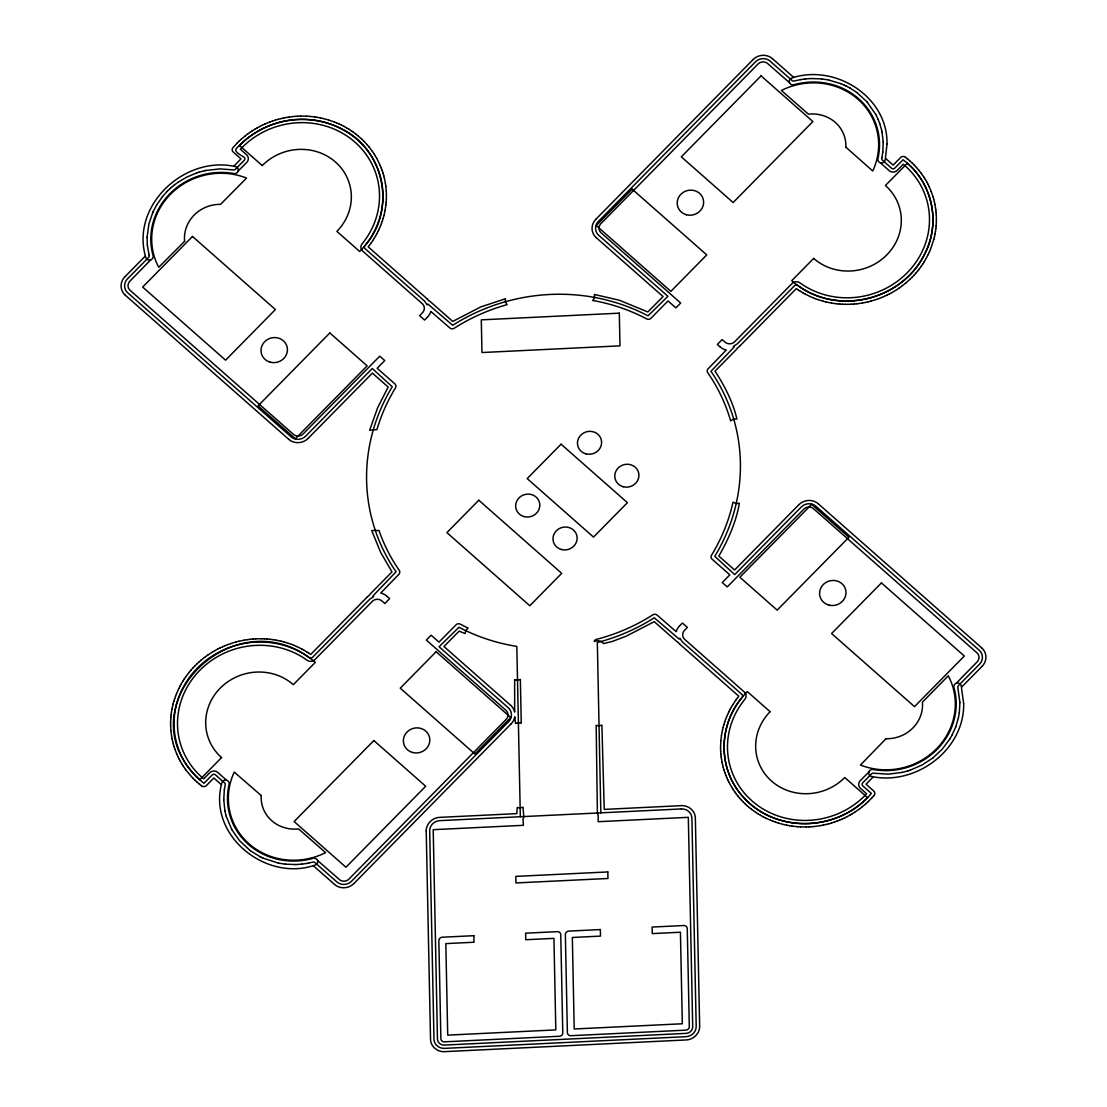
<?xml version="1.0" encoding="UTF-8"?>
<svg xmlns="http://www.w3.org/2000/svg" width="1107" height="1107" viewBox="0 0 1107 1107"><rect width="100%" height="100%" fill="white"/><g stroke="black" fill="none" stroke-linecap="round" stroke-linejoin="round"><path stroke-width="1.5" d="M147.106 237.23L147.328 245.007M170.616 722.567L170.686 720.02M386.343 199.592L386.412 197.032M720.588 746.049L720.837 740.804M936.384 220.514L936.135 225.773M147.106 237.216L148.892 223.932L152.904 212.157M170.699 719.868L170.865 717.322M386.163 202.277L386.329 199.73M170.879 717.184L171.128 714.624M385.9 204.975L386.149 202.429M720.851 740.666L721.46 735.435M935.872 228.457L936.121 225.911M882.819 152.116L883.206 142.097M224.334 789.858L223.752 799.877M882.805 152.129L881.919 157.651M959.34 712.534L959.907 702.53M171.156 714.485L171.488 711.939M385.873 205.113L385.084 210.33M935.512 231.142L935.844 228.595M224.334 789.844L225.205 784.877A2.311 2.172 -15.4 0 0 224.541 782.884L215.422 774.831A2.311 2.172 -15.4 0 0 212.157 774.997L203.965 783.313C119.431 713.711 228.623 598.61 309.323 657.669A2.311 2.172 -15.4 0 0 312.437 657.406L369.696 599.247L373.696 596.673L372.907 595.981L396.057 571.779A187.692 176.483 -15.4 0 1 392.238 386.744L372.284 368.493L305.726 436.089C301.976 440.046 295.126 440.517 291.044 436.808L127.748 292.815C123.569 289.384 123.583 282.548 127.457 278.909L148.573 257.461A2.311 2.172 -15.4 0 0 149.141 255.413L149.002 254.873M959.34 712.562L958.358 718.069M171.516 711.801L171.945 709.269M721.487 735.297L722.456 730.094M935.055 233.812L935.484 231.28M171.972 709.13L172.484 706.612M384.544 212.987L385.056 210.468M934.516 236.469L935.028 233.951M881.919 157.664L881.795 158.218A2.311 2.172 -15.4 0 0 882.459 160.211L891.578 168.25A2.311 2.172 -15.4 0 0 894.843 168.098L903.035 159.768C931.554 180.289 941.393 222.023 925.065 253.268C903.686 299.499 838.386 316.076 797.677 285.412A2.311 2.172 -15.4 0 0 794.563 285.689L737.304 343.848L733.304 346.408L734.093 347.1L710.943 371.302A187.692 176.483 -15.4 0 1 714.762 556.337L734.716 574.602L801.274 506.992C805.024 503.035 811.874 502.578 815.956 506.286L979.252 650.266C983.403 653.683 983.417 660.492 979.584 664.145L958.427 685.62A2.311 2.172 -15.4 0 0 957.859 687.668L959.907 702.502M958.358 718.083L955.798 726.718M172.512 706.474L173.121 703.969M383.908 215.63L384.516 213.125M722.484 729.956L723.092 727.451M933.879 239.126L934.488 236.621M173.162 703.831L173.841 701.34M383.188 218.259L383.866 215.768M723.134 727.313L723.812 724.822M933.838 239.264L930.447 249.49M173.882 701.201L174.657 698.738M382.372 220.86L383.147 218.397M723.853 724.684L724.628 722.221M174.712 698.6L175.556 696.151M381.472 223.448L382.316 220.999M724.684 722.082L725.528 719.633M955.798 726.746L952.089 735.02M175.612 696.012L176.553 693.591M380.476 226.008L381.417 223.586M725.583 719.508L726.524 717.087M238.143 171.059L246.847 162.342A5.77 5.424 -15.4 0 0 246.695 154.869L240.385 149.307L241.949 147.66A80.271 75.484 -15.4 0 1 352.095 139.759A80.271 75.484 -15.4 0 1 362.363 243.526A8.358 7.86 -15.4 0 0 362.086 243.844A5.77 5.424 -15.4 0 0 362.543 250.971L422.694 304.051A6.933 6.517 -15.4 0 1 422.86 312.34L419.622 315.675L424.604 320.061L427.371 317.252M868.857 772.022L860.153 780.739A5.77 5.424 -15.4 0 0 860.305 788.212L866.615 793.774L865.051 795.421A80.271 75.484 -15.4 0 1 754.905 803.322A80.271 75.484 -15.4 0 1 744.637 699.569A8.358 7.86 -15.4 0 0 744.914 699.237A5.77 5.424 -15.4 0 0 744.457 692.124L684.306 639.03A6.933 6.517 -15.4 0 1 684.14 630.741L687.378 627.406L682.396 623.02L679.629 625.842M176.608 693.466L178.794 688.582M379.397 228.526L380.421 226.132M726.579 716.949L727.603 714.555M929.368 252.022L930.392 249.629M152.918 212.143L156.585 205.072M378.234 231.017L379.341 228.665M928.206 254.513L929.313 252.147M727.659 714.43L728.766 712.064M376.989 233.48L378.179 231.155M178.85 688.443L180.04 686.119M928.15 254.638L924.22 261.764M728.821 711.939L730.011 709.601M952.089 735.034L949.82 738.992M375.66 235.902L376.92 233.605M180.109 685.994L181.368 683.697M730.08 709.476L731.34 707.179M374.249 238.282L375.591 236.026M181.437 683.572L182.78 681.317M731.409 707.055L732.751 704.799M156.599 205.058L162.508 196.576M949.806 739.019L942.237 749.148L932.91 757.908M372.755 240.62L374.166 238.406M182.863 681.192L184.274 678.978M922.726 264.103L924.137 261.889M732.834 704.675L735.809 700.178M371.191 242.917L372.672 240.745M184.357 678.854L185.838 676.681M921.162 266.4L922.643 264.227M369.544 245.159L371.108 243.028M185.921 676.571L189.2 672.24M919.516 268.641L921.079 266.524M735.892 700.053L737.456 697.922M369.447 245.284L368.202 246.875L426.984 298.724M917.8 270.841L919.419 268.766M737.553 697.811L738.798 696.206L680.016 644.371M162.521 196.562L167.143 191.4M189.297 672.129L190.999 670.095M916.001 272.986L917.703 270.952M873.88 795.642L874.156 795.296A3.459 3.252 -15.4 0 0 873.88 791.118L866.034 784.199L873.34 776.768M592.868 300.481L592.937 300.398A7.514 7.057 -15.4 0 0 594.334 294.434L619.436 300.26L647.858 311.98L663.038 296.551L596.313 237.714M124.814 276.875L124.205 277.566A5.77 5.424 -15.4 0 0 123.929 277.912L123.403 278.618A5.77 5.424 -15.4 0 0 123.154 278.992L122.711 279.739A5.77 5.424 -15.4 0 0 122.503 280.126L122.13 280.929A5.77 5.424 -15.4 0 0 121.964 281.33L121.687 282.147A5.77 5.424 -15.4 0 0 121.562 282.562L121.355 283.406A5.77 5.424 -15.4 0 0 121.272 283.821L121.161 284.679A5.77 5.424 -15.4 0 0 121.133 285.108L121.106 285.966A5.77 5.424 -15.4 0 0 121.106 286.395L121.175 287.239A5.77 5.424 -15.4 0 0 121.23 287.668L121.369 288.512A5.77 5.424 -15.4 0 0 121.466 288.927L121.701 289.743A5.77 5.424 -15.4 0 0 121.853 290.145L122.171 290.933A5.77 5.424 -15.4 0 0 122.351 291.321L122.752 292.068A5.77 5.424 -15.4 0 0 122.974 292.442L123.444 293.147A5.77 5.424 -15.4 0 0 123.707 293.493L124.261 294.158A5.77 5.424 -15.4 0 0 124.551 294.476L125.188 295.099M427.523 317.086L428.132 316.408A5.77 5.424 -15.4 0 0 428.423 316.062L428.935 315.343A5.77 5.424 -15.4 0 0 429.184 314.983L429.627 314.222A5.77 5.424 -15.4 0 0 429.834 313.835L430.208 313.046A5.77 5.424 -15.4 0 0 430.374 312.631L430.665 311.814A5.77 5.424 -15.4 0 0 430.789 311.399L449.912 328.004A3.459 3.252 -15.4 0 0 454.188 328.253L454.59 328.004A184.177 173.176 -15.4 0 1 507.158 304.633A7.514 7.057 -15.4 0 1 505.442 298.738L480.687 306.957L452.749 321.431L430.332 301.658A3.459 3.252 -15.4 0 0 429.198 301.007L428.976 300.952A6.172 5.812 -15.4 0 0 428.63 300.467L428.077 299.803A5.77 5.424 -15.4 0 0 427.786 299.485L427.15 298.862M191.096 669.984L192.867 668.019M595.774 219.352L595.165 220.03A5.77 5.424 -15.4 0 0 594.888 220.376L594.362 221.096A5.77 5.424 -15.4 0 0 594.127 221.455L593.67 222.216A5.77 5.424 -15.4 0 0 593.463 222.604L593.103 223.393A5.77 5.424 -15.4 0 0 592.937 223.808L592.646 224.624A5.77 5.424 -15.4 0 0 592.522 225.039L592.314 225.883A5.77 5.424 -15.4 0 0 592.245 226.298L592.12 227.156A5.77 5.424 -15.4 0 0 592.093 227.585L592.065 228.443A5.77 5.424 -15.4 0 0 592.079 228.858L592.134 229.716A5.77 5.424 -15.4 0 0 592.19 230.145L592.342 230.976A5.77 5.424 -15.4 0 0 592.439 231.391L592.674 232.221A5.77 5.424 -15.4 0 0 592.812 232.622L593.131 233.411A5.77 5.424 -15.4 0 0 593.31 233.798L593.712 234.546A5.77 5.424 -15.4 0 0 593.933 234.919L594.417 235.625A5.77 5.424 -15.4 0 0 594.667 235.971L595.22 236.635A5.77 5.424 -15.4 0 0 595.524 236.953L596.161 237.576M511.226 723.729L511.835 723.051A5.77 5.424 -15.4 0 0 512.112 722.705L512.638 721.999A5.77 5.424 -15.4 0 0 512.873 721.626L513.33 720.865A5.77 5.424 -15.4 0 0 513.537 720.477L513.897 719.688A5.77 5.424 -15.4 0 0 514.063 719.287L514.354 718.471A5.77 5.424 -15.4 0 0 514.478 718.056L514.686 717.211A5.77 5.424 -15.4 0 0 514.755 716.783L515.544 723.508A7.514 7.057 -15.4 0 1 521.259 723.231L520.359 679.352A7.514 7.057 -15.4 0 1 514.644 679.629L514.658 712.105A5.77 5.424 -15.4 0 0 514.561 711.69L514.326 710.874A5.77 5.424 -15.4 0 0 514.188 710.473L513.869 709.684A5.77 5.424 -15.4 0 0 513.69 709.296L513.288 708.535A5.77 5.424 -15.4 0 0 513.067 708.176L512.583 707.456A5.77 5.424 -15.4 0 0 512.333 707.11L511.78 706.46A5.77 5.424 -15.4 0 0 511.476 706.141L510.839 705.519M914.133 275.076L915.904 273.097M679.477 626.009L678.868 626.687A5.77 5.424 -15.4 0 0 678.577 627.032L678.065 627.738A5.77 5.424 -15.4 0 0 677.816 628.112L677.373 628.873A5.77 5.424 -15.4 0 0 677.166 629.26L676.792 630.049A5.77 5.424 -15.4 0 0 676.626 630.45L676.335 631.267A5.77 5.424 -15.4 0 0 676.211 631.682L657.088 615.077A3.459 3.252 -15.4 0 0 652.812 614.828L652.41 615.091A184.232 173.232 -15.4 0 1 599.814 638.462L596.479 639.362A3.459 3.252 -15.4 0 0 594.099 641.437L594.431 641.41A7.514 7.057 -15.4 0 1 603.564 643.582L612.282 641.451L626.368 636.096L654.251 621.664L676.668 641.423A3.459 3.252 -15.4 0 0 677.802 642.088L678.024 642.143A6.172 5.812 -15.4 0 0 678.37 642.627L678.923 643.278A5.77 5.424 -15.4 0 0 679.214 643.596L679.85 644.219M982.186 666.206L982.795 665.528A5.77 5.424 -15.4 0 0 983.071 665.182L983.597 664.463A5.77 5.424 -15.4 0 0 983.846 664.103L984.289 663.342A5.77 5.424 -15.4 0 0 984.497 662.955L984.87 662.166A5.77 5.424 -15.4 0 0 985.036 661.765L985.313 660.934A5.77 5.424 -15.4 0 0 985.438 660.519L985.645 659.689A5.77 5.424 -15.4 0 0 985.728 659.26L985.839 658.402A5.77 5.424 -15.4 0 0 985.867 657.987L985.894 657.129A5.77 5.424 -15.4 0 0 985.894 656.7L985.825 655.842A5.77 5.424 -15.4 0 0 985.77 655.427L985.631 654.583A5.77 5.424 -15.4 0 0 985.534 654.168L985.299 653.351A5.77 5.424 -15.4 0 0 985.147 652.95L984.829 652.148A5.77 5.424 -15.4 0 0 984.649 651.76L984.248 651.013A5.77 5.424 -15.4 0 0 984.026 650.639L983.556 649.934A5.77 5.424 -15.4 0 0 983.293 649.588L982.739 648.923A5.77 5.424 -15.4 0 0 982.449 648.619L981.812 647.996M872.012 797.732L873.783 795.753M236.926 143.329L232.885 147.743A3.459 3.252 -15.4 0 0 233.12 151.963L240.966 158.896L233.66 166.313M192.964 667.908L194.804 665.985M912.196 277.11L914.036 275.186M871.915 797.829L868.068 801.731M124.966 276.708L145.404 255.952M308.216 438.289L372.381 373.114L388.17 387.035L377.639 407.694L369.627 430.319L376.92 429.599A184.232 173.232 -15.4 0 1 395.213 388.308L395.462 387.92A3.459 3.252 -15.4 0 0 394.895 383.894L377.155 368.257L384.738 360.564L379.756 356.177L302.723 434.373A6.933 6.517 -15.4 0 1 293.964 434.802L129.657 289.909A6.933 6.517 -15.4 0 1 129.477 281.621L150.732 259.854M595.94 219.186L752.968 59.681M367.206 597.047L310.68 654.472L309.019 653.338M739.794 346.034L796.32 288.609L797.981 289.743M354.032 883.414L511.06 723.895M798.784 504.792L734.619 569.98L718.83 556.06C728.254 539.939 736.57 520.636 739.338 503.256A7.514 7.057 -15.4 0 1 733.097 502.163L732.709 503.477A184.232 173.232 -15.4 0 1 711.787 554.773L711.538 555.174A3.459 3.252 -15.4 0 0 712.105 559.201L729.845 574.837L722.262 582.531L727.244 586.918L804.277 508.708A6.933 6.517 -15.4 0 1 813.036 508.293L977.343 653.172A6.933 6.517 -15.4 0 1 977.523 661.46L956.268 683.227M961.596 687.129L982.034 666.372M167.157 191.386L169.648 188.965M237.023 143.218L238.932 141.35M194.901 665.874L196.797 664.006M910.203 279.075L912.099 277.207M239.029 141.253L240.994 139.44M308.05 438.441L307.372 439.064A5.77 5.424 -15.4 0 1 307.026 439.354L306.321 439.908A5.77 5.424 -15.4 0 1 305.947 440.157L305.172 440.641A5.77 5.424 -15.4 0 1 304.785 440.863L303.982 441.264A5.77 5.424 -15.4 0 1 303.567 441.444L302.723 441.776A5.77 5.424 -15.4 0 1 302.294 441.914L301.422 442.177A5.77 5.424 -15.4 0 1 300.979 442.274L300.08 442.44A5.77 5.424 -15.4 0 1 299.637 442.509L298.738 442.592A5.77 5.424 -15.4 0 1 298.281 442.62L297.382 442.62A5.77 5.424 -15.4 0 1 296.939 442.592L296.039 442.509A5.77 5.424 -15.4 0 1 295.597 442.454L294.711 442.288A5.77 5.424 -15.4 0 1 294.282 442.191L293.424 441.942A5.77 5.424 -15.4 0 1 292.995 441.79L292.179 441.472A5.77 5.424 -15.4 0 1 291.778 441.292L290.989 440.877A5.77 5.424 -15.4 0 1 290.615 440.669L289.882 440.185A5.77 5.424 -15.4 0 1 289.522 439.936L288.816 439.382M753.134 59.529L753.812 58.892A5.77 5.424 -15.4 0 1 754.144 58.616L754.863 58.062A5.77 5.424 -15.4 0 1 755.237 57.813L755.998 57.329A5.77 5.424 -15.4 0 1 756.399 57.107L757.202 56.706A5.77 5.424 -15.4 0 1 757.617 56.526L758.461 56.194A5.77 5.424 -15.4 0 1 758.89 56.042L759.762 55.793A5.77 5.424 -15.4 0 1 760.205 55.696L761.09 55.516A5.77 5.424 -15.4 0 1 761.547 55.461L762.446 55.378A5.77 5.424 -15.4 0 1 762.889 55.35L763.802 55.35A5.77 5.424 -15.4 0 1 764.245 55.364L765.145 55.447A5.77 5.424 -15.4 0 1 765.587 55.516L766.473 55.682A5.77 5.424 -15.4 0 1 766.902 55.779L767.76 56.028A5.77 5.424 -15.4 0 1 768.175 56.18L769.005 56.499A5.77 5.424 -15.4 0 1 769.407 56.678L770.181 57.08A5.77 5.424 -15.4 0 1 770.569 57.301L771.302 57.772A5.77 5.424 -15.4 0 1 771.662 58.034L772.354 58.588M196.908 663.909L198.873 662.097M367.372 596.894L368.05 596.272A5.77 5.424 -15.4 0 1 368.396 595.981L369.101 595.441A6.172 5.812 -15.4 0 1 369.627 595.096L369.696 594.888A3.459 3.252 -15.4 0 1 370.416 593.795L391.975 571.89L380.587 552.241L371.689 530.488L378.995 530.502A184.232 173.232 -15.4 0 0 398.963 569.925L399.226 570.299A3.459 3.252 -15.4 0 1 398.824 574.381L380.711 593.048A5.77 5.424 -15.4 0 1 381.14 593.158L381.998 593.407A5.77 5.424 -15.4 0 1 382.413 593.546L383.243 593.878A5.77 5.424 -15.4 0 1 383.645 594.058L384.433 594.459A5.77 5.424 -15.4 0 1 384.807 594.68L385.54 595.151A5.77 5.424 -15.4 0 1 385.9 595.4L386.606 595.967M739.628 346.187L738.95 346.823A5.77 5.424 -15.4 0 1 738.604 347.1L737.899 347.653A6.172 5.812 -15.4 0 1 737.373 347.999L737.304 348.193A3.459 3.252 -15.4 0 1 736.584 349.3L715.025 371.191C724.587 385.651 733.388 403.114 736.875 419.055A7.514 7.057 -15.4 0 0 730.703 420.854L730.094 419.055A184.232 173.232 -15.4 0 0 708.037 373.156L707.774 372.782A3.459 3.252 -15.4 0 1 708.176 368.714L726.289 350.033A5.77 5.424 -15.4 0 1 725.86 349.937L725.002 349.687A5.77 5.424 -15.4 0 1 724.587 349.535L723.757 349.217A5.77 5.424 -15.4 0 1 723.355 349.037L722.567 348.636A5.77 5.424 -15.4 0 1 722.193 348.414L721.46 347.944A5.77 5.424 -15.4 0 1 721.1 347.681L720.394 347.128M910.092 279.185L905.996 282.839M353.866 883.566L353.188 884.189A5.77 5.424 -15.4 0 1 352.856 884.479L352.137 885.019A5.77 5.424 -15.4 0 1 351.763 885.282L351.002 885.752A5.77 5.424 -15.4 0 1 350.601 885.974L349.798 886.389A5.77 5.424 -15.4 0 1 349.383 886.569L348.539 886.901A5.77 5.424 -15.4 0 1 348.11 887.039L347.238 887.288A5.77 5.424 -15.4 0 1 346.795 887.399L345.91 887.565A5.77 5.424 -15.4 0 1 345.453 887.634L344.554 887.717A5.77 5.424 -15.4 0 1 344.111 887.731L343.198 887.731A5.77 5.424 -15.4 0 1 342.755 887.717L341.855 887.634A5.77 5.424 -15.4 0 1 341.413 887.579L340.527 887.413A5.77 5.424 -15.4 0 1 340.098 887.302L339.24 887.053A5.77 5.424 -15.4 0 1 338.825 886.915L337.995 886.582A5.77 5.424 -15.4 0 1 337.593 886.403L336.819 886.001A5.77 5.424 -15.4 0 1 336.431 885.78L335.698 885.309A5.77 5.424 -15.4 0 1 335.338 885.06L334.646 884.493M798.95 504.64L799.628 504.017A5.77 5.424 -15.4 0 1 799.974 503.727L800.679 503.187A5.77 5.424 -15.4 0 1 801.053 502.924L801.828 502.453A5.77 5.424 -15.4 0 1 802.215 502.232L803.018 501.831A5.77 5.424 -15.4 0 1 803.433 501.637L804.277 501.305A5.77 5.424 -15.4 0 1 804.706 501.167L805.578 500.918A5.77 5.424 -15.4 0 1 806.021 500.807L806.92 500.641A5.77 5.424 -15.4 0 1 807.363 500.585L808.262 500.489A5.77 5.424 -15.4 0 1 808.719 500.475L809.618 500.475A5.77 5.424 -15.4 0 1 810.061 500.489L810.961 500.572A5.77 5.424 -15.4 0 1 811.403 500.641L812.289 500.793A5.77 5.424 -15.4 0 1 812.718 500.904L813.576 501.153A5.77 5.424 -15.4 0 1 814.005 501.291L814.821 501.623A5.77 5.424 -15.4 0 1 815.222 501.803L816.011 502.204A5.77 5.424 -15.4 0 1 816.385 502.426L817.118 502.896A5.77 5.424 -15.4 0 1 817.478 503.145L818.184 503.713M866.006 803.64L867.971 801.828M169.662 188.951L171.391 187.415M241.105 139.344L245.311 135.815M198.983 662L201.004 660.242M865.895 803.737L861.689 807.28M171.405 187.401L174.09 185.187M201.114 660.146L203.19 658.471M905.886 282.935L901.568 286.339M174.103 185.173L177.853 182.406M932.897 757.921L922.131 764.979L910.258 770.154M245.422 135.718L247.553 134.099M203.301 658.374L205.432 656.755M859.447 808.996L861.578 807.363M247.677 134.002L249.864 132.453M205.556 656.659L207.742 655.095M899.258 287.986L901.444 286.422M859.323 809.079L854.784 812.22M177.867 182.392L186.958 177.009L196.742 172.927M249.988 132.37L252.216 130.875M207.867 655.012L212.502 652.023M896.905 289.564L899.133 288.069M252.341 130.792L254.624 129.367M896.781 289.647L892.048 292.497M852.376 813.714L854.659 812.289M254.748 129.298L257.087 127.942M212.627 651.94L214.952 650.598M849.913 815.153L852.252 813.797M257.211 127.872L259.578 126.585M215.09 650.515L217.456 649.242M889.544 293.853L891.91 292.566M847.422 816.496L849.789 815.222M259.716 126.516L262.124 125.312M886.998 295.126L889.405 293.922M217.595 649.172L220.002 647.955M844.876 817.782L847.284 816.565M262.262 125.243L264.711 124.109M884.41 296.33L886.859 295.195M220.141 647.899L222.59 646.765M842.289 818.972L844.738 817.852M264.85 124.053L269.983 121.95M881.795 297.451L884.272 296.385M222.728 646.696L225.205 645.644M839.673 820.093L842.15 819.042M879.138 298.489L881.656 297.506M225.344 645.589L227.862 644.606M837.017 821.131L839.535 820.149M270.122 121.895L272.668 120.995M876.453 299.444L879 298.544M228 644.551L230.547 643.651M834.332 822.1L836.878 821.186M196.769 172.927L198.997 172.208M910.231 770.168L908.003 770.873M272.82 120.94L275.394 120.123M876.301 299.485L870.988 301.104M230.699 643.596L236.012 641.977M831.606 822.971L834.18 822.141M199.011 172.208L204.712 170.713M907.989 770.887L902.288 772.382M275.532 120.082L278.134 119.335M828.866 823.76L831.468 823.013M278.272 119.293L280.901 118.629M868.234 301.81L870.849 301.146M236.151 641.935L238.766 641.271M826.099 824.466L828.728 823.802M281.04 118.587L283.683 118.006M865.439 302.432L868.082 301.851M238.918 641.244L244.356 640.123M823.317 825.089L825.96 824.494M204.726 170.699L205.86 170.464M308.742 863.031L312.769 862.09A2.311 2.172 -15.4 0 1 314.914 862.561L336.86 881.933C340.942 885.628 347.792 885.171 351.542 881.214L508.583 721.709C512.43 718.083 512.458 711.261 508.334 707.83L439.078 646.765L458.962 627.254A187.692 176.483 -15.4 0 0 513.427 645.838L516.817 646.405L520.332 816.731M902.274 772.382L888.271 774.153L873.644 773.212A2.311 2.172 -15.4 0 0 871.527 773.904L862.754 782.815A2.311 2.172 -15.4 0 0 862.823 785.887L871.334 793.401C840.725 830.942 776.865 834.498 744.015 797.87C717.848 771.039 717.945 725.376 742.133 697.382A2.311 2.172 -15.4 0 0 741.939 694.435L682.396 641.935L679.823 638.227L679.061 639.002L654.265 617.789A187.692 176.483 -15.4 0 1 600.686 641.603L597.323 642.503L600.838 812.842M205.874 170.464L219.906 168.901L233.356 169.883A2.311 2.172 -15.4 0 0 235.473 169.191L244.246 160.28A2.311 2.172 -15.4 0 0 244.177 157.194C229.536 149.141 237.216 148.975 243.388 141.724C247.428 138.112 251.815 134.888 256.45 132.093C265.057 126.904 274.536 123.209 284.361 121.189C303.816 117.148 324.697 119.847 342.243 129.256C384.669 149.666 396.472 210.731 364.867 245.699A2.311 2.172 -15.4 0 0 365.061 248.646L424.604 301.146L427.177 304.854L427.939 304.093L452.735 325.292A187.692 176.483 -15.4 0 1 648.038 315.841L667.922 296.316L598.707 235.293C594.542 231.875 594.542 225.025 598.417 221.386L755.458 61.867C759.208 57.924 766.058 57.467 770.14 61.162L792.086 80.52A2.311 2.172 -15.4 0 0 794.231 81.005L800.582 79.621M308.728 863.031L306.418 863.474M283.835 117.979L286.478 117.467M862.644 302.958L865.3 302.46M820.522 825.614L823.165 825.116M800.596 79.621L805.246 78.957M306.404 863.474L301.754 864.138M286.63 117.439L289.301 117.024M859.821 303.415L862.491 302.986M244.509 640.095L247.179 639.68M820.37 825.642L814.877 826.417M289.453 117.01L292.123 116.664M856.998 303.775L859.669 303.429M247.331 639.652L250.002 639.32M805.273 78.957L811.127 78.528M301.727 864.138L295.873 864.553M292.276 116.65L294.96 116.387M854.161 304.038L856.846 303.788M250.154 639.306L252.839 639.043M812.04 826.694L814.724 826.445M295.112 116.387L297.797 116.207M851.325 304.231L854.009 304.051M252.991 639.03L255.675 638.864M809.203 826.874L811.888 826.708M297.949 116.207L300.647 116.11M851.172 304.231L845.637 304.328M255.828 638.85L261.363 638.753M806.353 826.971L809.051 826.887M811.14 78.528L821.671 78.915M295.86 864.553L285.329 864.166M300.8 116.11L306.321 116.18M806.2 826.971L800.679 826.901M842.801 304.245L845.485 304.328M261.515 638.753L264.199 638.836M306.473 116.193L309.157 116.36M839.978 304.079L842.648 304.245M264.352 638.85L267.022 639.002M797.843 826.735L800.527 826.887M309.296 116.36L314.775 116.955M837.155 303.83L839.826 304.065M267.174 639.016L269.845 639.265M797.704 826.721L792.225 826.126M821.698 78.929L828.603 79.995M285.302 864.166L278.397 863.086M834.346 303.484L837.003 303.802M269.997 639.279L272.654 639.611M314.928 116.982L317.571 117.384M831.565 303.055L834.194 303.456M272.806 639.625L275.435 640.04M789.429 825.697L792.072 826.113M317.709 117.411L320.338 117.909M828.783 302.529L831.412 303.027M275.588 640.067L278.217 640.552M786.662 825.185L789.291 825.67M828.617 80.008L840.822 83.634M278.383 863.086L262.996 858.105M320.476 117.937L323.078 118.504M826.043 301.92L828.645 302.502M278.355 640.593L280.957 641.161M783.922 824.577L786.524 825.158M323.23 118.546L328.502 119.971M823.317 301.242L825.891 301.893M281.109 641.202L283.683 641.852M783.77 824.549L778.498 823.11M823.179 301.201L817.962 299.596M283.821 641.894L286.381 642.627M880.397 162.798L889.322 170.782A5.77 5.424 -15.4 0 0 897.21 170.409L903.284 164.237L904.959 165.676A80.271 75.484 -15.4 0 1 909.829 269.956A80.271 75.484 -15.4 0 1 800.043 282.963A8.358 7.86 -15.4 0 0 799.711 282.714A5.77 5.424 -15.4 0 0 792.197 283.378L734.301 342.118A6.933 6.517 -15.4 0 1 725.555 342.547L722.138 339.586L717.35 344.443L720.228 346.989M328.641 120.013L333.802 121.77M286.519 642.669L289.038 643.485M775.827 822.252L778.359 823.068M226.603 780.283L217.678 772.299A5.77 5.424 -15.4 0 0 209.79 772.686L203.716 778.844L202.041 777.418A80.271 75.484 -15.4 0 1 197.171 673.139A80.271 75.484 -15.4 0 1 306.957 660.132A8.358 7.86 -15.4 0 0 307.289 660.367A5.77 5.424 -15.4 0 0 314.803 659.717L372.699 600.963A6.933 6.517 -15.4 0 1 381.445 600.548L384.862 603.509L389.65 598.638L386.772 596.106M815.333 298.655L817.824 299.554M289.176 643.527L291.667 644.426M773.198 821.311L775.689 822.21M812.732 297.631L815.195 298.613M333.94 121.825L336.39 122.794M770.61 820.287L773.06 821.256M291.805 644.482L294.268 645.45M840.836 83.634L844.004 84.976M810.186 296.524L812.593 297.575M336.528 122.863L338.95 123.901M770.472 820.232L765.546 817.99M294.407 645.506L296.814 646.557M844.018 84.99L846.08 85.959M262.982 858.105L260.92 857.122M810.047 296.468L805.204 294.075M339.074 123.97L341.454 125.091M296.953 646.613L301.796 649.006M846.094 85.972L847.104 86.471M259.896 856.61L260.906 857.122M341.593 125.16L343.917 126.35M763.083 816.731L765.407 817.935M847.118 86.484L850.121 88.117M259.882 856.597L250.21 850.591M802.783 292.732L805.066 294.005M344.056 126.419L346.339 127.692M760.661 815.389L762.944 816.662M301.934 649.076L304.217 650.349M850.134 88.131L856.79 92.49M800.416 291.321L802.658 292.663M346.463 127.775L348.705 129.118M758.295 813.977L760.537 815.319M304.342 650.418L306.584 651.76M798.092 289.826L800.292 291.252M348.83 129.187L351.03 130.598M755.97 812.483L758.17 813.894M306.708 651.843L308.908 653.255M351.154 130.681L353.285 132.162M755.846 812.4L751.501 809.286M905.471 157.291L905.152 157.069A3.459 3.252 -15.4 0 0 900.697 157.429L893.141 165.095L885.558 158.398M353.41 132.259L355.499 133.809M201.529 785.79L201.889 786.053A3.459 3.252 -15.4 0 0 206.303 785.666L213.859 778L221.442 784.697M856.804 92.504L866.781 101.609M250.196 850.577L239.472 840.628L231.792 829.655M905.581 157.374L907.615 158.993M355.61 133.892L357.644 135.511M749.356 807.584L751.39 809.189M199.385 784.088L201.419 785.707M907.726 159.09L909.691 160.764M357.755 135.594L361.74 139.122M747.28 805.813L749.245 807.487M197.309 782.317L199.274 784.005M772.52 58.726L793.788 77.476M818.35 503.851L981.646 647.844M125.354 295.251L288.65 439.23M510.687 705.367L443.962 646.53L459.142 631.115L465.134 633.591A7.514 7.057 -15.4 0 1 468.136 628.153L460.304 624.154A3.459 3.252 -15.4 0 0 456.042 624.818L438.981 642.143L431.107 635.197L426.32 640.054L506.383 710.694A6.933 6.517 -15.4 0 1 506.549 718.997L348.539 879.498A6.933 6.517 -15.4 0 1 339.794 879.913L317.501 860.443M313.212 865.619L334.48 884.355M909.802 160.861L911.711 162.604M745.26 803.973L747.17 805.716M195.289 780.49L197.198 782.22M911.808 162.701L913.662 164.5M361.837 139.219L363.691 141.018M743.309 802.077L745.163 803.876M193.338 778.581L195.192 780.38M913.759 164.611L915.544 166.465M363.788 141.115L367.386 145.003M741.427 800.112L743.212 801.966M191.456 776.616L193.241 778.484M915.641 166.576L917.357 168.485M739.614 798.092L741.33 800.001M191.359 776.519L186.239 770.389M866.795 101.623L875.734 114.408M917.454 168.596L919.101 170.561M367.482 145.114L369.129 147.079M737.871 796.002L739.518 797.981M919.184 170.672L920.761 172.706M369.212 147.189L372.381 151.396M736.21 793.871L737.788 795.891M920.844 172.817L922.352 174.892M734.619 791.685L736.127 793.761M184.648 768.203L186.156 770.278M922.435 175.003L923.861 177.12M372.464 151.521L373.889 153.638M733.111 789.457L734.536 791.574M183.139 765.961L184.565 768.078M923.93 177.245L925.286 179.403M373.958 153.762L375.315 155.921M731.685 787.16L733.042 789.333M181.714 763.678L183.07 765.836M925.369 179.528L926.642 181.742M375.398 156.045L376.671 158.246M731.602 787.049L729.07 782.455M180.358 761.353L181.631 763.553M231.792 829.641L226.257 816.343M926.711 181.866L927.901 184.108M376.74 158.37L380.213 165.496M179.099 758.973L180.289 761.229M875.748 114.422L878.142 119.431M927.97 184.246L929.091 186.53M727.88 780.048L729.001 782.331M177.909 756.565L179.03 758.848M789.499 82.651L767.206 63.168A6.933 6.517 -15.4 0 0 758.461 63.597L600.451 224.098A6.933 6.517 -15.4 0 0 600.617 232.387L680.68 303.027L675.893 307.884L668.019 300.938L650.958 318.262A3.459 3.252 -15.4 0 1 646.696 318.927L646.294 318.705A184.177 173.176 -15.4 0 0 592.84 300.481M929.147 186.654L931.195 191.469M726.787 777.598L727.825 779.923M176.816 754.102L177.853 756.427M878.142 119.445L879.733 123.569M725.777 775.108L726.732 777.46M380.268 165.621L381.223 167.973M176.76 753.978L174.878 749.093M931.25 191.594L932.966 196.534M724.85 772.589L725.722 774.969M381.278 168.112L382.15 170.506M879.747 123.597L881.587 129.976M724.006 770.043L724.794 772.451M382.206 170.63L382.994 173.052M174.034 746.547L174.823 748.969M933.007 196.672L933.713 199.122M723.258 767.455L723.964 769.905M383.036 173.19L383.742 175.626M173.287 743.973L173.993 746.409M226.257 816.316L224.942 810.947M933.741 199.246L934.363 201.723M722.608 764.854L723.231 767.317M383.769 175.764L384.392 178.227M172.637 741.372L173.259 743.835M149.002 254.859L147.328 245.021M881.587 129.989L882.058 132.148M934.391 201.861L934.931 204.338M722.041 762.239L722.58 764.716M384.42 178.365L385.43 183.499M172.069 738.743L172.609 741.233M882.058 132.162L883.206 142.083M224.942 810.919L223.752 799.891M934.958 204.477L935.789 209.638M721.57 759.596L722.013 762.1M171.599 736.1L172.042 738.604M721.183 756.939L721.543 759.457M385.457 183.637L385.817 186.156M171.571 735.961L170.921 730.772M935.802 209.776L936.079 212.309M720.892 754.268L721.169 756.787M385.831 186.294L386.301 191.511M936.093 212.461L936.273 214.993M720.699 751.584L720.878 754.116M170.907 730.634L170.616 725.403M936.287 215.132L936.384 220.376M720.588 748.886L720.685 751.432M386.315 191.649L386.412 194.195M720.588 746.201L720.588 748.747M386.412 194.334L386.412 196.894M170.616 722.705L170.616 725.265M233.812 173.564A68.454 64.358 -15.4 0 0 153.07 255.579A3.75 3.529 -15.4 0 1 150.372 259.965A3.75 3.529 -15.4 0 1 145.833 257.544C130.031 205.833 184.634 155.022 235.362 166.604A3.75 3.529 -15.4 0 1 238.24 170.713A3.75 3.529 -15.4 0 1 233.812 173.578M313.073 858.354A68.454 64.358 -15.4 0 1 229.107 784.323A3.75 3.529 -15.4 0 0 226.243 780.2A3.75 3.529 -15.4 0 0 221.801 783.064C207.41 835.315 265.846 882.279 314.914 865.162A3.75 3.529 -15.4 0 0 317.612 860.776A3.75 3.529 -15.4 0 0 313.06 858.354M963.671 703.706C964.488 749.951 915.78 785.845 871.638 776.491A3.75 3.529 -15.4 0 1 868.76 772.368A3.75 3.529 -15.4 0 1 873.188 769.503A68.454 64.358 -15.4 0 0 953.93 687.502A3.75 3.529 -15.4 0 1 956.628 683.116A3.75 3.529 -15.4 0 1 961.167 685.537L963.671 703.706M886.998 144.118L885.199 160.017A3.75 3.529 -15.4 0 1 880.757 162.881A3.75 3.529 -15.4 0 1 877.879 158.758A68.454 64.358 -15.4 0 0 793.927 84.727A3.75 3.529 -15.4 0 1 789.388 82.319A3.75 3.529 -15.4 0 1 792.086 77.919C835.315 63.597 888.146 96.959 886.998 144.118M426.223 830.956L430.526 1039.238C430.512 1046.475 437.556 1052.217 444.599 1051.65L686.119 1039.943C693.259 1039.764 699.887 1033.509 699.652 1026.203L695.348 818.073C695.362 810.836 688.305 805.093 681.275 805.661L604.228 809.397L601.89 725.043A7.514 7.057 -15.4 0 1 596.175 725.32L597.393 813.008A3.459 3.252 -15.4 0 0 598.209 815.043L598.14 821.698L688.319 817.326L692.719 1027.171A6.933 6.517 -15.4 0 1 686.658 1033.343L443.782 1045.105A6.933 6.517 -15.4 0 1 437.473 1039.542L433.211 829.683L523.39 825.31L523.044 818.682A3.459 3.252 -15.4 0 0 523.777 816.565L523.002 807.141A7.514 7.057 -15.4 0 1 517.273 807.418L516.817 813.631L439.756 817.367C432.671 817.547 426.07 823.705 426.223 830.956M261.183 795.532L261.169 795.933A34.649 32.587 -15.4 0 0 298.572 828.908L325.596 852.639A67.569 63.542 -15.4 0 1 248.992 843.783A67.569 63.542 -15.4 0 1 234.255 772.091L261.183 795.532M845.831 147.148L872.745 170.99A67.569 63.542 -15.4 0 0 858.008 99.298A67.569 63.542 -15.4 0 0 781.404 90.456L808.428 114.173A34.649 32.587 -15.4 0 1 845.831 147.148M184.62 241.298L158.716 267.285A67.569 63.542 -15.4 0 1 170.464 194.32A67.569 63.542 -15.4 0 1 246.543 178.075L220.556 204.352A34.649 32.587 -15.4 0 0 184.578 240.897L184.62 241.298M192.493 236.441L142.665 287.059L225.579 360.176L275.408 309.545L192.493 236.441M329.831 332.944L258.069 405.84L295.375 438.732L367.137 365.85L329.831 332.944M632.125 189.117L596.244 225.551L670.87 291.362L706.75 254.914L632.125 189.117M761.062 75.857L681.317 156.834L733.138 202.539L812.884 121.549L761.062 75.857M221.566 757.575L199.661 779.854A83.745 78.735 -15.4 0 1 197.337 668.116A83.745 78.735 -15.4 0 1 315.26 662.401L293.327 684.68A51.974 48.874 -15.4 0 0 220.141 688.222A51.974 48.874 -15.4 0 0 221.566 757.575M478.791 500.226L446.896 532.619L529.81 605.737L561.706 573.343L478.791 500.226M561.069 444.184L527.195 478.598L593.518 537.089L627.406 502.675L561.069 444.184M813.673 258.401L791.74 280.68A83.745 78.735 -15.4 0 0 909.663 274.965L909.677 274.951A83.745 78.735 -15.4 0 0 907.353 163.241L885.434 185.519A51.974 48.874 -15.4 0 1 886.859 254.859A51.974 48.874 -15.4 0 1 813.673 258.401M436.13 651.732L400.25 688.18L474.875 753.978L510.756 717.53L436.13 651.732M373.862 740.555L294.116 821.546L345.938 867.238L425.683 786.247L373.862 740.555M811.625 504.349L739.863 577.245L777.169 610.137L848.931 537.255L811.625 504.349M881.421 582.919L831.592 633.536L914.507 706.64L964.335 656.022L881.421 582.919M886.029 738.715L860.457 765.02A67.569 63.542 -15.4 0 0 936.536 748.775A67.569 63.542 -15.4 0 0 948.284 675.796L922.422 702.198A34.649 32.587 -15.4 0 1 886.444 738.729L886.029 738.715M619.311 313.17L481.296 319.854L481.974 352.538L619.975 345.854L619.311 313.17M681.345 808.94L439.825 820.633A10.392 9.769 -15.4 0 0 429.682 830.942L433.972 1039.072A10.392 9.769 -15.4 0 0 444.53 1048.371L686.049 1036.678A10.392 9.769 -15.4 0 0 696.192 1026.369L691.903 818.239A10.392 9.769 -15.4 0 0 681.345 808.94M607.812 871.942L515.807 876.398L515.945 882.943L607.951 878.488L607.812 871.942M473.865 935.692L442.233 937.228A3.459 3.252 -15.4 0 0 438.856 940.659L440.877 1038.74A3.459 3.252 -15.4 0 0 444.391 1041.839L559.395 1036.263A3.459 3.252 -15.4 0 0 562.785 1032.831L560.765 934.765A3.459 3.252 -15.4 0 0 557.236 931.651L525.617 933.187L525.756 939.732L553.929 938.362L555.811 1029.897L447.712 1035.128L445.817 943.607L473.99 942.237L473.865 935.692M600.368 929.562L568.749 931.098A3.459 3.252 -15.4 0 0 565.359 934.543L567.379 1032.61A3.459 3.252 -15.4 0 0 570.908 1035.709L685.911 1030.133A3.459 3.252 -15.4 0 0 689.301 1026.701L687.267 928.635A3.459 3.252 -15.4 0 0 683.752 925.535L652.12 927.057L652.258 933.602L680.431 932.232L682.327 1023.767L574.215 1028.998L572.333 937.477L600.506 936.107L600.368 929.562M262.262 165.58L239.458 145.474A83.745 78.735 -15.4 0 1 357.381 139.759A83.745 78.735 -15.4 0 1 359.692 251.483L336.888 231.377A51.974 48.874 -15.4 0 0 335.463 162.023A51.974 48.874 -15.4 0 0 262.262 165.58M770.112 711.718L747.308 691.612A83.745 78.735 -15.4 0 0 749.619 803.336L749.633 803.336A83.745 78.735 -15.4 0 0 867.542 797.621L844.738 777.515A51.974 48.874 -15.4 0 1 771.537 781.058A51.974 48.874 -15.4 0 1 770.112 711.718M524.081 516.595A12.122 11.402 -15.4 0 0 539.538 502.758A12.122 11.402 -15.4 0 0 519.612 497.347A12.122 11.402 -15.4 0 0 524.081 516.595M585.88 453.828A12.122 11.402 -15.4 0 0 601.336 439.991A12.122 11.402 -15.4 0 0 581.396 434.581A12.122 11.402 -15.4 0 0 585.88 453.828M561.401 549.487A12.122 11.402 -15.4 0 0 576.858 535.663A12.122 11.402 -15.4 0 0 556.918 530.253A12.122 11.402 -15.4 0 0 561.401 549.487M623.199 486.72A12.122 11.402 -15.4 0 0 638.642 472.897A12.122 11.402 -15.4 0 0 618.716 467.486A12.122 11.402 -15.4 0 0 623.199 486.72M828.783 605.059A13.284 12.495 -15.4 0 0 845.706 589.906A13.284 12.495 -15.4 0 0 823.871 583.984A13.284 12.495 -15.4 0 0 828.783 605.059M686.409 214.744A13.284 12.495 -15.4 0 0 703.332 199.606A13.284 12.495 -15.4 0 0 681.497 193.683A13.284 12.495 -15.4 0 0 686.409 214.744M270.205 362.169A13.284 12.495 -15.4 0 0 287.142 347.031A13.284 12.495 -15.4 0 0 265.306 341.108A13.284 12.495 -15.4 0 0 270.205 362.169M412.579 752.483A13.284 12.495 -15.4 0 0 429.516 737.331A13.284 12.495 -15.4 0 0 407.68 731.409A13.284 12.495 -15.4 0 0 412.579 752.483"/></g></svg>
